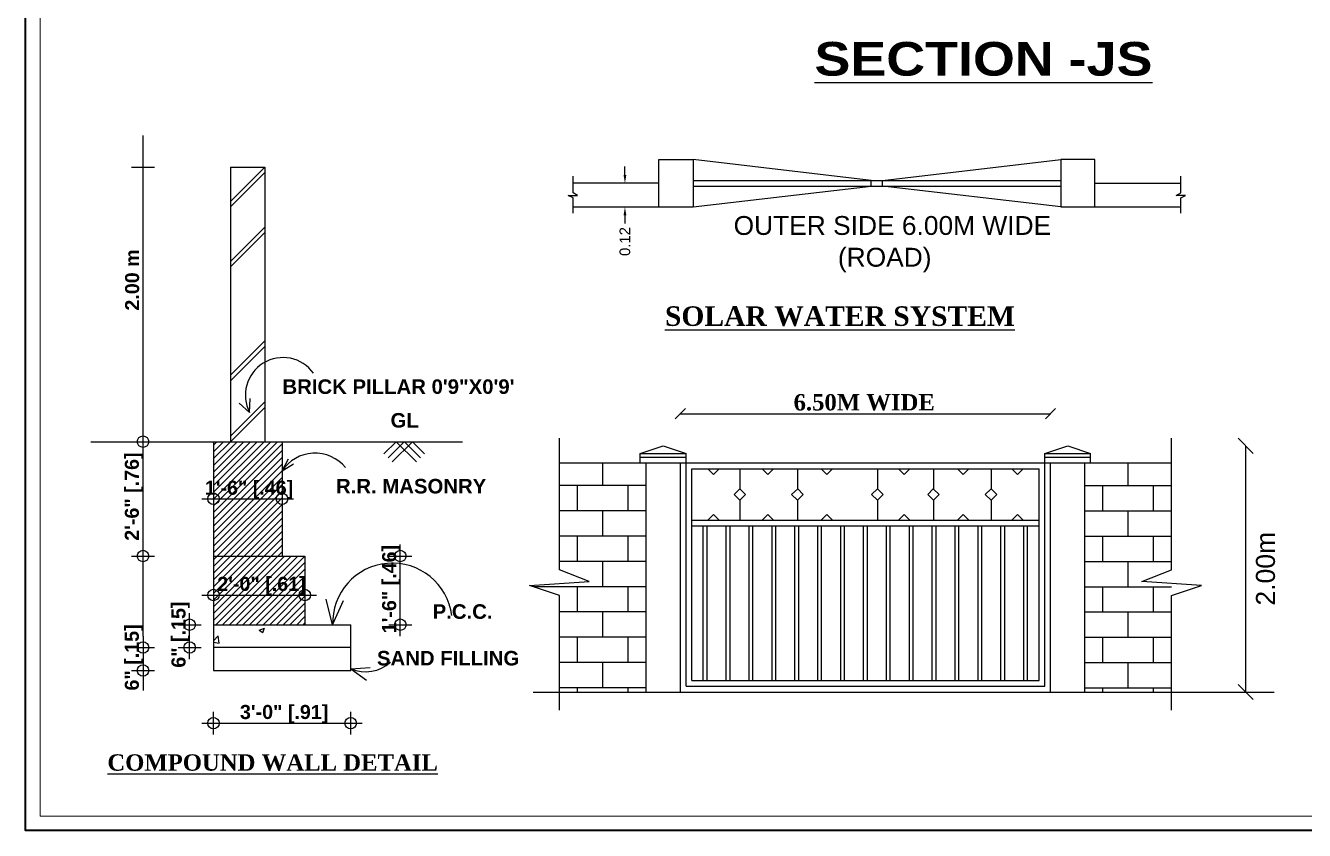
# Model space of a CAD drawing. Header units: metres. Extents: x -278 to 15491, y -352 to 277.
# Drawn here: x 15407.13 to 15433.72, y -318.21 to -301.47 of the extents above; entities that cross this region are included whole.
import ezdxf
from ezdxf.enums import TextEntityAlignment as Align

# ---------------------------------------------------------------- set-up
doc = ezdxf.new("R2010")
doc.units = ezdxf.units.M
doc.header["$MEASUREMENT"] = 0
doc.styles.add('1', font='timesbd.ttf')
doc.styles.add('56', font='')
doc.styles.get("Standard").update_dxf_attribs({"font": 'arial.ttf'})
doc.styles.add('style1', font='arialbd.ttf', dxfattribs={"height": 9})
doc.styles.get('56').set_extended_font_data('Arial Black')

msp = doc.modelspace()

# ---------------------------------------------------------------- linework, layer by layer
for p, q in [((15409.573, -314.172), (15409.573, -303.761)), ((15409.335, -304.419), (15409.811, -304.419)), ((15411.389, -305.13), (15412.103, -304.416)), ((15411.389, -304.419), (15412.103, -304.419)), ((15411.389, -304.419), (15411.389, -310.128)), ((15412.103, -304.419), (15412.103, -310.128)), ((15419.594, -304.581), (15419.594, -304.408)), ((15420.302, -305.247), (15420.302, -304.262)), ((15420.302, -304.262), (15421.011, -304.262)), ((15421.011, -304.262), (15421.011, -305.247)), ((15424.715, -304.697), (15421.011, -304.262)), ((15424.952, -304.697), (15428.655, -304.262)), ((15429.364, -304.262), (15428.655, -304.262)), ((15428.655, -304.262), (15428.655, -305.247)), ((15429.364, -305.247), (15429.364, -304.262)), ((15411.389, -305.242), (15412.103, -304.528)), ((15418.516, -304.952), (15418.516, -304.608)), ((15421.011, -304.697), (15428.655, -304.697)), ((15424.715, -304.812), (15424.715, -304.697)), ((15424.952, -304.812), (15424.952, -304.697)), ((15431.151, -304.952), (15431.151, -304.608)), ((15418.516, -305.056), (15418.415, -305.005)), ((15418.415, -305.005), (15418.608, -305.005)), ((15420.302, -304.755), (15418.516, -304.755)), ((15418.608, -305.005), (15418.516, -304.952)), ((15421.011, -305.247), (15424.715, -304.812)), ((15421.011, -304.812), (15428.655, -304.812)), ((15428.655, -305.247), (15424.952, -304.812)), ((15429.364, -304.755), (15431.151, -304.755)), ((15431.059, -305.005), (15431.151, -304.952)), ((15431.251, -305.005), (15431.059, -305.005)), ((15431.151, -305.056), (15431.251, -305.005)), ((15418.516, -305.376), (15418.516, -305.056)), ((15418.516, -305.247), (15421.011, -305.247)), ((15428.655, -305.247), (15431.151, -305.247)), ((15431.151, -305.376), (15431.151, -305.056)), ((15419.594, -305.42), (15419.594, -305.594)), ((15411.389, -306.38), (15412.103, -305.667)), ((15411.389, -306.492), (15412.103, -305.779)), ((15411.389, -308.747), (15412.103, -308.034)), ((15411.389, -308.859), (15412.103, -308.146)), ((15411.79, -309.524), (15411.803, -309.233)), ((15411.389, -310.016), (15412.103, -309.302)), ((15411.389, -310.128), (15412.103, -309.414)), ((15411.79, -309.524), (15411.573, -309.329)), ((15420.853, -309.44), (15420.641, -309.651)), ((15428.339, -309.651), (15428.55, -309.44)), ((15420.747, -309.546), (15428.445, -309.546)), ((15418.234, -312.792), (15418.234, -310.056)), ((15430.958, -312.792), (15430.958, -310.056)), ((15432.659, -310.373), (15432.342, -310.055)), ((15408.489, -310.128), (15416.214, -310.128)), ((15411.036, -310.128), (15411.037, -313.934)), ((15411.037, -311.321), (15412.23, -310.128)), ((15411.037, -311.181), (15412.09, -310.128)), ((15411.037, -310.9), (15411.81, -310.128)), ((15411.037, -310.76), (15411.669, -310.128)), ((15411.037, -310.62), (15411.529, -310.128)), ((15411.037, -310.2), (15411.109, -310.128)), ((15411.037, -311.461), (15412.37, -310.128)), ((15411.037, -311.041), (15411.95, -310.128)), ((15411.037, -310.48), (15411.389, -310.128)), ((15411.037, -310.34), (15411.249, -310.128)), ((15411.037, -311.601), (15412.464, -310.174)), ((15411.037, -311.741), (15412.464, -310.314)), ((15412.464, -310.128), (15412.464, -312.506)), ((15414.838, -310.128), (15414.583, -310.382)), ((15415.004, -310.13), (15414.668, -310.466)), ((15415.174, -310.128), (15414.752, -310.55)), ((15414.838, -310.128), (15415.261, -310.55)), ((15415.008, -310.13), (15415.345, -310.466)), ((15415.174, -310.128), (15415.429, -310.382)), ((15419.914, -310.373), (15420.39, -310.214)), ((15420.39, -310.214), (15420.866, -310.373)), ((15428.326, -310.373), (15428.802, -310.214)), ((15428.802, -310.214), (15429.278, -310.373)), ((15432.5, -310.214), (15432.5, -315.334)), ((15411.037, -311.882), (15412.464, -310.454)), ((15412.464, -310.735), (15412.596, -310.486)), ((15412.464, -310.735), (15412.703, -310.585)), ((15418.234, -310.571), (15430.958, -310.571)), ((15419.135, -311.038), (15419.135, -310.571)), ((15419.914, -310.373), (15420.866, -310.373)), ((15419.914, -310.571), (15419.914, -310.373)), ((15419.914, -310.452), (15420.866, -310.452)), ((15420.033, -315.334), (15420.033, -310.571)), ((15420.747, -315.334), (15420.747, -310.571)), ((15420.866, -315.214), (15420.866, -310.373)), ((15428.326, -315.214), (15428.326, -310.373)), ((15428.326, -310.373), (15429.278, -310.373)), ((15428.326, -310.452), (15429.278, -310.452)), ((15428.445, -315.334), (15428.445, -310.571)), ((15429.159, -315.334), (15429.159, -310.571)), ((15429.278, -310.571), (15429.278, -310.373)), ((15430.057, -311.038), (15430.057, -310.571)), ((15411.037, -312.022), (15412.464, -310.595)), ((15411.037, -312.162), (15412.464, -310.735)), ((15420.985, -310.69), (15428.206, -310.69)), ((15420.985, -315.095), (15420.985, -310.69)), ((15421.315, -310.69), (15421.434, -310.809)), ((15421.434, -310.809), (15421.553, -310.69)), ((15421.985, -310.69), (15421.985, -311.107)), ((15422.446, -310.69), (15422.565, -310.809)), ((15422.565, -310.809), (15422.685, -310.69)), ((15423.179, -310.69), (15423.179, -311.115)), ((15423.671, -310.69), (15423.79, -310.809)), ((15423.79, -310.809), (15423.909, -310.69)), ((15424.843, -310.69), (15424.843, -311.107)), ((15425.402, -310.809), (15425.283, -310.69)), ((15425.521, -310.69), (15425.402, -310.809)), ((15426.012, -310.69), (15426.012, -311.115)), ((15426.626, -310.809), (15426.507, -310.69)), ((15426.745, -310.69), (15426.626, -310.809)), ((15427.207, -310.69), (15427.207, -311.107)), ((15427.758, -310.809), (15427.639, -310.69)), ((15427.877, -310.69), (15427.758, -310.809)), ((15428.206, -315.095), (15428.206, -310.69)), ((15411.037, -312.302), (15412.464, -310.875)), ((15411.037, -312.442), (15412.464, -311.015)), ((15420.033, -311.038), (15418.234, -311.038)), ((15418.608, -311.564), (15418.608, -311.038)), ((15419.661, -311.564), (15419.661, -311.038)), ((15421.866, -311.226), (15421.985, -311.107)), ((15421.985, -311.107), (15422.104, -311.226)), ((15423.06, -311.226), (15423.188, -311.107)), ((15423.188, -311.107), (15423.298, -311.226)), ((15424.843, -311.107), (15424.724, -311.226)), ((15424.962, -311.226), (15424.843, -311.107)), ((15426.004, -311.107), (15425.893, -311.226)), ((15426.131, -311.226), (15426.004, -311.107)), ((15427.207, -311.107), (15427.087, -311.226)), ((15427.326, -311.226), (15427.207, -311.107)), ((15429.159, -311.038), (15430.958, -311.038)), ((15429.531, -311.564), (15429.531, -311.038)), ((15430.583, -311.564), (15430.583, -311.038)), ((15410.799, -311.317), (15412.702, -311.317)), ((15411.037, -312.582), (15412.464, -311.155)), ((15411.037, -312.723), (15412.464, -311.295)), ((15421.985, -311.345), (15421.866, -311.226)), ((15422.104, -311.226), (15421.985, -311.345)), ((15421.985, -311.345), (15421.985, -311.762)), ((15423.179, -311.345), (15423.06, -311.226)), ((15423.298, -311.226), (15423.179, -311.345)), ((15423.179, -311.345), (15423.179, -311.762)), ((15424.724, -311.226), (15424.843, -311.345)), ((15424.843, -311.345), (15424.962, -311.226)), ((15424.843, -311.345), (15424.843, -311.762)), ((15425.893, -311.226), (15426.012, -311.345)), ((15426.012, -311.345), (15426.131, -311.226)), ((15426.012, -311.345), (15426.012, -311.762)), ((15427.087, -311.226), (15427.207, -311.345)), ((15427.207, -311.345), (15427.326, -311.226)), ((15427.207, -311.345), (15427.207, -311.762)), ((15411.037, -312.863), (15412.464, -311.436)), ((15411.037, -313.003), (15412.464, -311.576)), ((15420.033, -311.564), (15418.234, -311.564)), ((15419.135, -312.09), (15419.135, -311.564)), ((15421.315, -311.762), (15421.434, -311.643)), ((15421.434, -311.643), (15421.553, -311.762)), ((15422.446, -311.762), (15422.565, -311.643)), ((15422.565, -311.643), (15422.685, -311.762)), ((15423.671, -311.762), (15423.79, -311.643)), ((15423.79, -311.643), (15423.909, -311.762)), ((15425.402, -311.643), (15425.283, -311.762)), ((15425.521, -311.762), (15425.402, -311.643)), ((15426.626, -311.643), (15426.507, -311.762)), ((15426.745, -311.762), (15426.626, -311.643)), ((15427.758, -311.643), (15427.639, -311.762)), ((15427.877, -311.762), (15427.758, -311.643)), ((15429.159, -311.564), (15430.958, -311.564)), ((15430.057, -312.09), (15430.057, -311.564)), ((15411.037, -313.143), (15412.464, -311.716)), ((15411.037, -313.283), (15412.464, -311.856)), ((15420.985, -311.762), (15428.206, -311.762)), ((15420.985, -311.881), (15428.206, -311.881)), ((15421.223, -315.095), (15421.223, -311.881)), ((15421.303, -315.095), (15421.303, -311.881)), ((15421.7, -315.095), (15421.7, -311.881)), ((15421.779, -315.095), (15421.779, -311.881)), ((15422.176, -315.095), (15422.176, -311.881)), ((15422.255, -315.095), (15422.255, -311.881)), ((15422.652, -315.095), (15422.652, -311.881)), ((15422.731, -315.095), (15422.731, -311.881)), ((15423.128, -315.095), (15423.128, -311.881)), ((15423.208, -315.095), (15423.208, -311.881)), ((15423.604, -315.095), (15423.604, -311.881)), ((15423.684, -315.095), (15423.684, -311.881)), ((15424.081, -315.095), (15424.081, -311.881)), ((15424.16, -315.095), (15424.16, -311.881)), ((15424.555, -315.095), (15424.555, -311.881)), ((15424.635, -315.095), (15424.635, -311.881)), ((15425.032, -315.095), (15425.032, -311.881)), ((15425.111, -315.095), (15425.111, -311.881)), ((15425.508, -315.095), (15425.508, -311.881)), ((15425.587, -315.095), (15425.587, -311.881)), ((15425.984, -315.095), (15425.984, -311.881)), ((15426.063, -315.095), (15426.063, -311.881)), ((15426.46, -315.095), (15426.46, -311.881)), ((15426.54, -315.095), (15426.54, -311.881)), ((15426.937, -315.095), (15426.937, -311.881)), ((15427.016, -315.095), (15427.016, -311.881)), ((15427.413, -315.095), (15427.413, -311.881)), ((15427.492, -315.095), (15427.492, -311.881)), ((15427.889, -315.095), (15427.889, -311.881)), ((15427.968, -315.095), (15427.968, -311.881)), ((15411.037, -313.423), (15412.464, -311.996)), ((15411.037, -313.564), (15412.464, -312.136)), ((15420.033, -312.09), (15418.234, -312.09)), ((15418.608, -312.617), (15418.608, -312.09)), ((15419.661, -312.617), (15419.661, -312.09)), ((15429.159, -312.09), (15430.958, -312.09)), ((15429.531, -312.617), (15429.531, -312.09)), ((15430.583, -312.617), (15430.583, -312.09)), ((15411.037, -313.704), (15412.464, -312.277)), ((15411.037, -313.844), (15412.464, -312.417)), ((15414.923, -314.172), (15414.923, -312.269)), ((15409.335, -312.506), (15409.811, -312.506)), ((15411.037, -312.506), (15412.94, -312.506)), ((15411.087, -313.934), (15412.514, -312.506)), ((15411.227, -313.934), (15412.655, -312.506)), ((15411.368, -313.934), (15412.795, -312.506)), ((15411.508, -313.934), (15412.935, -312.506)), ((15411.648, -313.934), (15412.94, -312.642)), ((15412.94, -312.506), (15412.94, -313.934)), ((15414.685, -312.506), (15415.161, -312.506)), ((15420.033, -312.617), (15418.234, -312.617)), ((15419.135, -313.143), (15419.135, -312.617)), ((15429.159, -312.617), (15430.958, -312.617)), ((15430.057, -313.143), (15430.057, -312.617)), ((15411.788, -313.934), (15412.94, -312.782)), ((15411.928, -313.934), (15412.94, -312.922)), ((15418.852, -313.033), (15418.234, -312.792)), ((15430.339, -313.033), (15430.958, -312.792)), ((15412.068, -313.934), (15412.94, -313.062)), ((15412.209, -313.934), (15412.94, -313.203)), ((15417.611, -313.115), (15418.852, -313.033)), ((15418.234, -313.324), (15417.611, -313.115)), ((15420.033, -313.143), (15417.694, -313.143)), ((15418.608, -313.669), (15418.608, -313.143)), ((15419.661, -313.669), (15419.661, -313.143)), ((15429.159, -313.143), (15430.958, -313.143)), ((15429.531, -313.669), (15429.531, -313.143)), ((15431.58, -313.115), (15430.339, -313.033)), ((15430.583, -313.669), (15430.583, -313.143)), ((15430.958, -313.324), (15431.58, -313.115)), ((15410.799, -313.317), (15413.178, -313.317)), ((15412.349, -313.934), (15412.94, -313.343)), ((15412.489, -313.934), (15412.94, -313.483)), ((15413.516, -313.934), (15413.383, -313.401)), ((15413.516, -313.934), (15413.739, -313.432)), ((15418.234, -315.714), (15418.234, -313.324)), ((15430.958, -315.714), (15430.958, -313.324)), ((15410.543, -314.647), (15410.543, -313.696)), ((15412.629, -313.934), (15412.94, -313.623)), ((15412.769, -313.934), (15412.94, -313.763)), ((15420.033, -313.669), (15418.234, -313.669)), ((15419.135, -314.196), (15419.135, -313.669)), ((15429.159, -313.669), (15430.958, -313.669)), ((15430.057, -314.196), (15430.057, -313.669)), ((15410.305, -313.934), (15410.781, -313.934)), ((15411.037, -313.934), (15413.891, -313.934)), ((15411.985, -314.046), (15412.096, -314.003)), ((15411.985, -314.046), (15412.064, -314.099)), ((15412.064, -314.099), (15412.096, -314.003)), ((15412.909, -313.934), (15412.94, -313.903)), ((15413.891, -314.885), (15413.891, -313.934)), ((15414.685, -313.934), (15415.161, -313.934)), ((15411.037, -314.269), (15411.137, -314.164)), ((15411.037, -314.296), (15411.155, -314.315)), ((15411.155, -314.315), (15411.137, -314.164)), ((15420.033, -314.196), (15418.234, -314.196)), ((15418.608, -314.722), (15418.608, -314.196)), ((15419.661, -314.722), (15419.661, -314.196)), ((15429.159, -314.196), (15430.958, -314.196)), ((15429.531, -314.722), (15429.531, -314.196)), ((15430.583, -314.722), (15430.583, -314.196)), ((15409.335, -314.409), (15409.811, -314.409)), ((15410.305, -314.409), (15410.781, -314.409)), ((15413.891, -314.409), (15411.037, -314.409)), ((15413.891, -314.848), (15414.295, -314.823)), ((15420.033, -314.722), (15418.234, -314.722)), ((15419.135, -315.249), (15419.135, -314.722)), ((15429.159, -314.722), (15430.958, -314.722)), ((15430.057, -315.249), (15430.057, -314.722)), ((15409.335, -314.885), (15409.811, -314.885)), ((15411.037, -314.885), (15413.891, -314.885)), ((15413.891, -314.848), (15414.218, -315.087)), ((15420.985, -315.095), (15428.206, -315.095)), ((15417.686, -315.334), (15433.092, -315.334)), ((15420.033, -315.249), (15418.234, -315.249)), ((15418.608, -315.334), (15418.608, -315.249)), ((15419.661, -315.334), (15419.661, -315.249)), ((15420.866, -315.214), (15428.326, -315.214)), ((15429.159, -315.249), (15430.958, -315.249)), ((15429.531, -315.334), (15429.531, -315.249)), ((15430.583, -315.334), (15430.583, -315.249)), ((15432.342, -315.175), (15432.659, -315.492)), ((15411.037, -316.219), (15411.037, -315.743)), ((15413.891, -316.219), (15413.891, -315.743)), ((15410.799, -315.981), (15414.129, -315.981))]:
    msp.add_line(p, q)
at = {"color": 2}
for p, q in [((15411.037, -313.934), (15411.037, -314.885)), ((15409.573, -314.172), (15409.573, -315.305))]:
    msp.add_line(p, q, dxfattribs=at)
at = {"lineweight": 35, "ltscale": 10}
msp.add_lwpolyline([(15407.131, -263.499), (15491.296, -263.499), (15491.296, -318.212), (15407.131, -318.212)], close=True, dxfattribs=at)
at = {"lineweight": 0, "ltscale": 10}
msp.add_lwpolyline([(15407.431, -263.799), (15490.996, -263.799), (15490.996, -317.912), (15407.431, -317.912)], close=True, dxfattribs=at)
for centre in [(15409.573, -310.128), (15411.037, -311.317), (15412.464, -311.317), (15409.573, -312.506), (15414.923, -312.506), (15411.037, -313.317), (15412.94, -313.317), (15410.543, -313.934), (15414.923, -313.934), (15409.573, -314.409), (15410.543, -314.409), (15409.573, -314.885), (15411.037, -315.981), (15413.891, -315.981)]:
    msp.add_circle(centre, 0.119)
for centre, radius, start, end in [((15412.483, -309.161), 0.782, 35.5788, 207.6345), ((15413.148, -311.189), 0.822, 39.3348, 146.3964), ((15414.758, -313.897), 1.243, 7.0957, 182.1705), ((15414.202, -314.145), 0.768, 246.1266, 312.3761)]:
    msp.add_arc(centre, radius, start, end)
for points in [[(15419.565, -304.581), (15419.623, -304.581), (15419.594, -304.755)], [(15419.565, -305.42), (15419.623, -305.42), (15419.594, -305.247)]]:
    msp.add_solid(points)

# ---------------------------------------------------------------- texts
for s, height, style, p in [('%%USECTION -JS', 0.7, '56', (15423.535, -302.516)), ('%%USOLAR WATER SYSTEM', 0.40699, '1', (15420.426, -307.72)), ('6.50M WIDE', 0.3398, '1', (15423.101, -309.478, -91.294)), ('1\'-6" [.46]', 0.29277, 'style1', (15410.859, -311.231)), ('2\'-0" [.61]', 0.29277, 'style1', (15411.118, -313.231)), ('3\'-0" [.91]', 0.29277, 'style1', (15411.589, -315.895)), ('%%UCOMPOUND WALL DETAIL', 0.33981, '1', (15408.832, -316.969))]:
    msp.add_text(s, height=height, dxfattribs=dict(style=style)).set_placement(p)
for s, height, p in [('OUTER SIDE 6.00M WIDE', 0.39201, (15421.854, -305.828)), ('(ROAD)', 0.392, (15424.022, -306.488))]:
    msp.add_text(s, height=height).set_placement(p)
for s, height, p in [('0.12', 0.2217, (15419.703, -306.267)), ('2.00m', 0.3948, (15433.11, -313.536))]:
    msp.add_text(s, height=height, rotation=90).set_placement(p)
at = {"style": 'style1'}
for s, height, p in [('2.00 m', 0.2928, (15409.493, -307.402)), ('2\'-6" [.76]', 0.29277, (15409.487, -312.188)), ('1\'-6" [.46]', 0.29277, (15414.837, -314.111)), ('6" [.15]', 0.2928, (15410.457, -314.828)), ('6" [.15]', 0.2928, (15409.487, -315.303))]:
    msp.add_text(s, height=height, rotation=90, dxfattribs=at).set_placement(p)
for s, height, p in [('BRICK PILLAR 0\'9"X0\'9\'', 0.30267, (15414.885, -308.983)), ('GL', 0.3027, (15415.014, -309.683)), ('R.R. MASONRY', 0.30267, (15415.148, -311.053)), ('P.C.C.', 0.3027, (15416.218, -313.66)), ('SAND FILLING', 0.30267, (15415.917, -314.63))]:
    msp.add_text(s, height=height, dxfattribs=at).set_placement(p, align=Align.MIDDLE)

doc.saveas('drawing.dxf')
